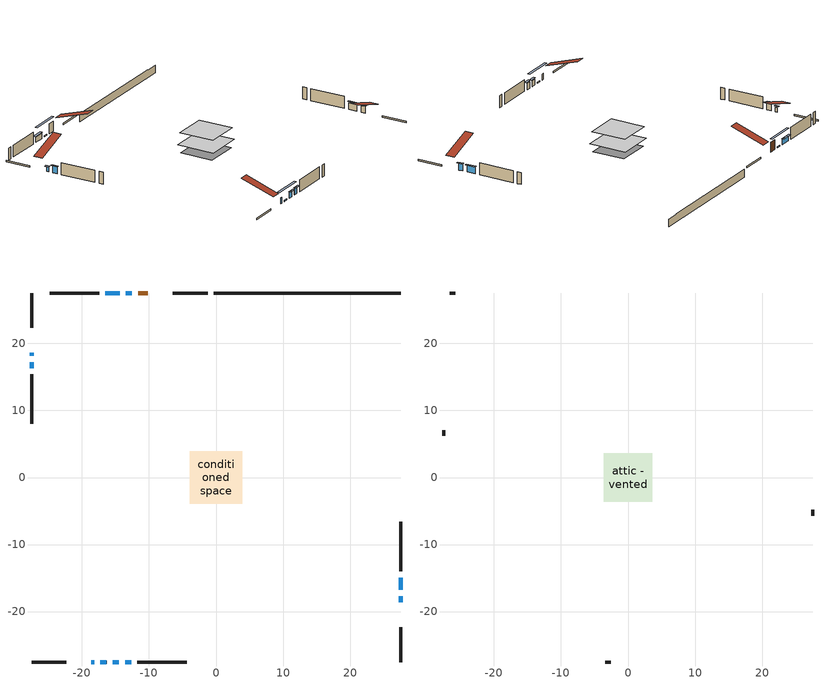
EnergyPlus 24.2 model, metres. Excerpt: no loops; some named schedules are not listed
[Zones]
conditioned space
 floor adiabatic (AdiabaticFloorConstruction): -3.91,-3.91 -3.91,3.91 3.91,3.91 3.91,-3.91 z0.31
 floor foundation (Slab1 construction): -3.57,-3.39 -3.57,3.39 3.57,3.39 3.57,-3.39 z-1.34
 floor foundation (Slab2 construction): -1.52,-1.52 -1.52,1.52 1.52,1.52 1.52,-1.52 z0
 wall outside (RimJoist1 construction): -1.24,27.52 -6.46,27.52 / -27.52,-27.52 -22.31,-27.52 / -27.52,27.52 -27.52,22.31 / 27.52,-27.52 27.52,-22.31 z0.31:0.61
 wall outside (AdiabaticWallConstruction 1): -10.17,27.52 -11.61,27.52 z0.31:2.34
 wall outside (AdiabaticWallConstruction): -18.6,-27.52 -18.18,-27.52 / -15.41,-27.52 -14.49,-27.52 z0.31:1.53; -12.53,27.52 -13.46,27.52 / -17.26,-27.52 -16.34,-27.52 z0.31:0.52; 27.52,-18.6 27.52,-17.68 / 27.52,-16.75 27.52,-14.92 / -13.57,-27.52 -12.65,-27.52 / -27.52,17.21 -27.52,16.29 z0.31:1.68; -14.38,27.52 -16.52,27.52 z0.31:1.38; -27.52,18.6 -27.52,18.14 z0.31:1.23
 wall outside (Wall1 construction): -17.45,27.52 -24.81,27.52 / -11.72,-27.52 -4.35,-27.52 / -27.52,15.37 -27.52,8 / 27.52,-13.99 27.52,-6.63 z0.31:2.75
 wall foundation (FoundationWall1 construction): -0.32,27.52,-1.34 -0.32,27.52,0.31 24.74,27.52,0.31 24.74,27.52,0.18 27.52,27.52,0.18 27.52,27.52,-1.34
 window (WindowConstruction 7): -18.6,-27.52 -18.19,-27.52 z0.31:1.53
 window (WindowConstruction 8): -12.54,27.52 -13.46,27.52 z0.31:0.51
 window (WindowConstruction 9): -17.26,-27.52 -16.34,-27.52 z0.31:0.51
 window (WindowConstruction): 27.52,-18.6 27.52,-17.68 z0.31:1.68
 window (WindowConstruction 1): 27.52,-16.75 27.52,-14.92 z0.31:1.68
 window (WindowConstruction 2): -14.38,27.52 -16.52,27.52 z0.31:1.38
 window (WindowConstruction 3): -15.41,-27.52 -14.49,-27.52 z0.31:1.53
 window (WindowConstruction 4): -13.57,-27.52 -12.65,-27.52 z0.31:1.68
 window (WindowConstruction 5): -27.52,18.6 -27.52,18.14 z0.31:1.22
 window (WindowConstruction 6): -27.52,17.21 -27.52,16.3 z0.31:1.68
 door (Door): -10.17,27.52 -11.61,27.52 z0.31:2.34
 ceiling adiabatic (AdiabaticFloorConstruction): 3.91,-3.91 3.91,3.91 -3.91,3.91 -3.91,-3.91 z0.31
attic - vented
 floor to conditioned space (Floor1 construction Reversed): -3.61,-3.61 -3.61,3.61 3.61,3.61 3.61,-3.61 z2.75
 wall outside (Wall2 construction): -25.74,27.52 -26.6,27.52 / -3.43,-27.52 -2.57,-27.52 / -27.52,7.07 -27.52,6.22 / 27.52,-5.7 27.52,-4.85 z0.31:2.75
 roof outside (Roof1 construction): -9.24,27.52,2.75 -9.24,20.5,5.09 -7.39,20.5,5.09 -7.39,27.52,2.75; -19.52,-27.52,2.75 -19.52,-20.5,5.09 -21.38,-20.5,5.09 -21.38,-27.52,2.75; -27.52,19.52,2.75 -20.5,19.52,5.09 -20.5,21.38,5.09 -27.52,21.38,2.75; 27.52,-19.52,2.75 20.5,-19.52,5.09 20.5,-21.38,5.09 27.52,-21.38,2.75
shading: -16.09,27.52 -9.9,27.52 -9.9,27.94 -16.09,27.94 z3.15; -13.7,-27.52 -19.9,-27.52 -19.9,-27.94 -13.7,-27.94 z3.15; 27.52,-17.48 27.52,-18.8 27.94,-18.8 27.94,-17.48 z1.88; 27.52,-14.72 27.52,-16.95 27.94,-16.95 27.94,-14.72 z1.88; -16.72,27.52 -14.18,27.52 -14.18,27.94 -16.72,27.94 z1.58; -14.29,-27.52 -15.61,-27.52 -15.61,-27.94 -14.29,-27.94 z1.73; -12.45,-27.52 -13.77,-27.52 -13.77,-27.94 -12.45,-27.94 z1.88; -27.52,17.94 -27.52,18.8 -27.94,18.8 -27.94,17.94 z1.43; -27.52,16.09 -27.52,17.41 -27.94,17.41 -27.94,16.09 z1.88
[Building]
Building 1: Terrain=Suburbs
[Site:Location]
Toronto City Centre_ON: Latitude {deg}=43.63; Longitude {deg}=-79.39; Time Zone {hr}=-5; Elevation {m}=77; Keep Site Location Information=Yes
[Site:GroundTemperature:Shallow]
5.01852, 3.26908, 3.12898, 3.95918, 7.29196, 10.6092, 13.4851, 15.3069, 15.4617, 13.9799, 11.1774, 7.9619
[Site:WaterMainsTemperature]
Calculation Method=Schedule; Temperature Schedule=mains temperature schedule
[Material] Roughness=Rough; Thermal Absorptance=0.9
Name | Thickness {m} | Conductivity {W/m-K} | Density {kg/m3} | Specific Heat {J/kg-K} | Solar Absorptance | Visible Absorptance
asphalt or fiberglass shingles | 0.00635 | 0.162714 | 1121.4 | 1465.45 | 0.4 | 0.4
ceiling stud and cavity | 0.1397 | 0.100047 | 65.682 | 1177.47 | 0.7 | 0.7
concrete 4.0 in. | 0.1016 | 1.803125 | 2242.8 | 837.4 | 0.7 | 0.7
concrete 8.0 in. | 0.2032 | 1.803125 | 2242.8 | 837.4 | 0.7 | 0.7
door material | 0.04445 | 0.053851 | 512.64 | 1214.23 | 0.7 | 0.7
exterior vertical ins | 0.0127767 | 0.029427 | 32.04 | 1214.23 | 0.7 | 0.7
floor covering | 0.0127 | 0.0433444 | 54.468 | 1339.84 | 0.6 | 0.6
floor rigid ins; wall rigid ins | 0.512978 | 0.029427 | 32.04 | 1214.23 | 0.7 | 0.7
floor stud and cavity | 0.1397 | 1.75129 | 37.0049 | 1207.88 | 0.7 | 0.7
furniture material conditioned space 1 | 0.1524 | 0.115458 | 640.8 | 1214.23 | 0.6 | 0.6
gypsum board | 0.0127 | 0.160291 | 801 | 837.4 | 0.6 | 0.6
gypsum board 1 | 0.0127 | 0.160291 | 801 | 837.4 | 0.7 | 0.7
osb sheathing 0.5 in. | 0.0127 | 0.115458 | 512.64 | 1214.23 | 0.7 | 0.7
osb sheathing 0.75 in. | 0.01905 | 0.115458 | 512.64 | 1214.23 | 0.7 | 0.7
rim joist stud and cavity | 0.0508 | 0.194335 | 50.32683 | 1063.81 | 0.6 | 0.6
wall stud and cavity | 0.1397 | 0.0917207 | 139.0536 | 1170.24 | 0.7 | 0.7
wall stud and cavity 1 | 0.0889 | 6.9971 | 50.32683 | 1063.81 | 0.6 | 0.6
wall stud and cavity 2 | 0.0889 | 0.380278 | 52.3479 | 1209.89 | 0.7 | 0.7
wall stud and cavity 3 | 0.0889 | 0.391764 | 83.0341 | 1211.67 | 0.7 | 0.7
wood siding | 0.0254 | 0.102417 | 544.68 | 1172.36 | 0.4 | 0.4
wood siding 1 | 0.00254 | 0.102417 | 544.68 | 1172.36 | 0.4 | 0.4
wood siding 2; wood siding 3; wood siding 4 | 0.0254 | 0.102417 | 544.68 | 1172.36 | 0.7 | 0.7
[WindowMaterial:SimpleGlazingSystem]
Name | U-Factor {W/m2-K} | Solar Heat Gain Coefficient
WindowMaterial | 2.93155 | 0.66
WindowMaterial 1 | 2.898619 | 0.69
WindowMaterial 2 | 2.9077 | 0.68
WindowMaterial 3 | 2.93609 | 0.65
WindowMaterial 4 | 3.00764 | 0.58
WindowMaterial 5 | 3.026374 | 0.54
WindowMaterial 6 | 4.13529 | 0.44
[Construction]
AdiabaticFloorConstruction: floor stud and cavity, floor rigid ins, osb sheathing 0.75 in., floor covering
AdiabaticWallConstruction: wood siding 3, wall rigid ins, wall stud and cavity 2, gypsum board
AdiabaticWallConstruction 1: wood siding 4, wall rigid ins, wall stud and cavity 2, gypsum board
Door: door material
Floor1 construction Reversed: gypsum board, ceiling stud and cavity
FoundationWall1 construction: concrete 8.0 in., gypsum board 1
furniture construction conditioned space 1: furniture material conditioned space 1
PartitionWallConstruction: gypsum board, wall stud and cavity 3, gypsum board
RimJoist1 construction: wood siding 2, rim joist stud and cavity
Roof1 construction: asphalt or fiberglass shingles
Slab1 construction; Slab2 construction: concrete 4.0 in.
Wall1 construction: wood siding, osb sheathing 0.5 in., wall stud and cavity, gypsum board
Wall2 construction: wood siding 1, wall stud and cavity 1
WindowConstruction; WindowConstruction 4; WindowConstruction 6: WindowMaterial
WindowConstruction 1: WindowMaterial 1
WindowConstruction 2: WindowMaterial 2
WindowConstruction 3: WindowMaterial 3
WindowConstruction 5: WindowMaterial 4
WindowConstruction 7: WindowMaterial 5
WindowConstruction 8; WindowConstruction 9: WindowMaterial 6
[Zone] Multiplier=1; Part of Total Floor Area=Yes
Name | Volume {m3}
attic - vented | 19.7744
conditioned space | 240.3
[Space]
Name | Zone | Volume {m3}
attic - vented 1 | attic - vented | 19.7744
conditioned space 1 | conditioned space | 240.3
[ZoneInfiltration:EffectiveLeakageArea]
infil attic - vented 1: Zone or Space=attic - vented 1; Schedule=Always On Discrete; Effective Air Leakage Area {cm2}=2190.32; Stack Coefficient=0.000332397; Wind Coefficient=1.23182e-05
[ZoneMixing]
whole house fan mix: Zone or Space=attic - vented; Schedule=Always On Continuous; Design Flow Rate Calculation Method=Flow/Zone; Design Flow Rate {m3/s}=0; Source Zone or Space=conditioned space
[SurfaceProperty:ExposedFoundationPerimeter] Exposed Perimeter Calculation Method=TotalExposedPerimeter
Name | Total Exposed Perimeter {m}
Slab1 | 27.84
Slab2 | 9.144
[InternalMass] Zone or ZoneList=conditioned space; Space or SpaceList=conditioned space 1
Name | Construction | Surface Area {m2}
furniture mass conditioned space 1 | furniture construction conditioned space 1 | 47.6001
partition wall mass | PartitionWallConstruction | 119
[Lights]
interior lighting: Zone or ZoneList or Space or SpaceList=conditioned space 1; Schedule=interior lighting schedule; Design Level Calculation Method=LightingLevel; Lighting Level {W}=343.2; Return Air Fraction=0; Fraction Radiant=0.6; Fraction Visible=0.2; Fraction Replaceable=1
[People]
occupants: Zone or ZoneList or Space or SpaceList=conditioned space 1; Number of People Schedule=occupants schedule; Number of People Calculation Method=People; Number of People=3; Fraction Radiant=0.314171; Sensible Heat Fraction=0.56303; Activity Level Schedule=occupants activity schedule; Carbon Dioxide Generation Rate {m3/s-W}=0; Enable ASHRAE 55 Comfort Warnings=No; Mean Radiant Temperature Calculation Type=EnclosureAveraged
[ElectricEquipment] Zone or ZoneList or Space or SpaceList=conditioned space 1; Design Level Calculation Method=EquipmentLevel
Name | Schedule | Design Level {W} | Fraction Latent | Fraction Radiant | Fraction Lost
clothes dryer | clothes dryer schedule | 140.772 | 0.015 | 0.081 | 0.85
clothes washer | clothes washer schedule | 32.1985 | 0.03 | 0.162 | 0.7
cooking range | cooking range schedule | 215.147 | 0.08 | 0.432 | 0.2
dishwasher | dishwasher schedule | 66.8632 | 0.3 | 0.18 | 0.4
fridge | fridge schedule | 72.9452 | 0 | 0.6 | 0
mech vent bath fan 0 | mech vent bath fan 0 schedule | 50.2 | 0 | 0 | 1
mech vent house fan | mech vent house fan schedule | 0 | 0 | 0 | 1
mech vent house fan cfis | mech vent house fan cfis schedule | 0 | 0 | 0 | 0
mech vent range fan 0 | mech vent range fan 0 schedule | 57 | 0 | 0 | 1
misc plug loads | misc plug loads schedule | 494.7 | 0.045 | 0.513 | 0.1
whole house fan | Always On Discrete | 0 | 0 | 0 | 1
[OtherEquipment] Zone or ZoneList or Space or SpaceList=conditioned space 1; Design Level Calculation Method=EquipmentLevel
Name | Fuel Type | Schedule | Design Level {W} | Fraction Latent | Fraction Radiant | Fraction Lost
clothes dryer 1 | Electricity | clothes dryer schedule | 0 | 0.015 | 0.081 | 0.85
cooking range 1 | Electricity | cooking range schedule | 0 | 0.08 | 0.432 | 0.2
general water use latent | None | general water use schedule | 62.594 | 1 | 0 | 0
general water use sensible | None | general water use schedule | -61.6891 | 0 | 0.6 | 0
mech vent house fan latent load | None | Always On Discrete | 0 | 1 | 0 | 0
mech vent house fan sensible load | None | Always On Discrete | 0 | 0 | 0 | 0
water heater energy adjustment1 | Electricity | Always On Discrete | 0.01 | 0 | 0 | 1
[ZoneInfiltration:DesignFlowRate] Zone or ZoneList or Space or SpaceList=conditioned space 1; Schedule=Always On Discrete; Design Flow Rate Calculation Method=Flow/Zone; Design Flow Rate {m3/s}=0
infil flow; natural vent flow; whole house fan flow
[AvailabilityManager:Scheduled]
central ac and furnace airloop Availability Manager: Schedule=Always On Discrete
[Foundation:Kiva] Initial Indoor Air Temperature {C}=18; Wall Depth Below Slab {m}=0.2032
Name | Wall Height Above Grade {m} | Custom Block Material Name 1 | Custom Block Depth 1 {m} | Custom Block X Position 1 {m} | Custom Block Z Position 1 {m}
Foundation Kiva 1 | 0.310012 | exterior vertical ins | 1.65 | 0.2159 | 0
Foundation Kiva 2 | 0.1016
[Foundation:Kiva:Settings]
Soil Conductivity {W/m-K}=0.849921; Soil Density {kg/m3}=1842.3; Soil Specific Heat {J/kg-K}=418.7; Ground Solar Absorptivity=0.9; Ground Thermal Absorptivity=0.9; Ground Surface Roughness {m}=0.03; Far-Field Width {m}=40; Deep-Ground Boundary Condition=ZeroFlux; Deep-Ground Depth {m}=40; Minimum Cell Dimension {m}=0.2; Maximum Cell Growth Coefficient=3; Simulation Timestep=Timestep
[Exterior:Lights]
exterior lighting: Schedule=exterior lighting schedule; Design Level {W}=75.6
[EnergyManagementSystem:GlobalVariable]
central_ac_and_furnace_airloop_Fan_RTF
infil_program_Qfan
infil_program_Qinf
natural_vent_program_Qnv
natural_vent_program_Qwhf
[EnergyManagementSystem:Sensor]
Name | Output:Variable or Output:Meter Index Key | Output:Variable or Output:Meter
airflow_gain | infil flow | Infiltration Sensible Heat Gain Energy
airflow_gain_1 | natural vent flow | Infiltration Sensible Heat Gain Energy
airflow_gain_2 | whole house fan flow | Infiltration Sensible Heat Gain Energy
airflow_loss | infil flow | Infiltration Sensible Heat Loss Energy
airflow_loss_1 | natural vent flow | Infiltration Sensible Heat Loss Energy
airflow_loss_2 | whole house fan flow | Infiltration Sensible Heat Loss Energy
clg_load_cond |  | Cooling:EnergyTransfer:Zone:CONDITIONED SPACE
clg_sp_s; clg_sp_s_1 | cooling setpoint | Schedule Value
clothes_dryer_exhaust_0_sch_s | clothes dryer exhaust 0 schedule | Schedule Value
cool_season | cooling season schedule | Schedule Value
htg_load_cond |  | Heating:EnergyTransfer:Zone:CONDITIONED SPACE
htg_sp_s; htg_sp_s_1 | heating setpoint | Schedule Value
ig_ee_conv | clothes dryer | Electric Equipment Convective Heating Energy
ig_ee_conv_2 | cooking range | Electric Equipment Convective Heating Energy
ig_ee_conv_4 | fridge | Electric Equipment Convective Heating Energy
ig_ee_conv_5 | misc plug loads | Electric Equipment Convective Heating Energy
ig_ee_conv_6 | whole house fan | Electric Equipment Convective Heating Energy
ig_ee_rad | clothes dryer | Electric Equipment Radiant Heating Energy
ig_ee_rad_2 | cooking range | Electric Equipment Radiant Heating Energy
ig_ee_rad_4 | fridge | Electric Equipment Radiant Heating Energy
ig_ee_rad_5 | misc plug loads | Electric Equipment Radiant Heating Energy
ig_ee_rad_6 | whole house fan | Electric Equipment Radiant Heating Energy
ig_lgt_conv | interior lighting | Lights Convective Heating Energy
ig_lgt_rad | interior lighting | Lights Radiant Heating Energy
ig_lgt_vis | interior lighting | Lights Visible Radiation Heating Energy
ig_oe_conv | clothes dryer 1 | Other Equipment Convective Heating Energy
ig_oe_conv_1 | cooking range 1 | Other Equipment Convective Heating Energy
ig_oe_conv_2 | general water use latent | Other Equipment Convective Heating Energy
ig_oe_conv_3 | general water use sensible | Other Equipment Convective Heating Energy
ig_oe_conv_4 | water heater energy adjustment1 | Other Equipment Convective Heating Energy
ig_oe_rad | clothes dryer 1 | Other Equipment Radiant Heating Energy
ig_oe_rad_1 | cooking range 1 | Other Equipment Radiant Heating Energy
ig_oe_rad_2 | general water use latent | Other Equipment Radiant Heating Energy
ig_oe_rad_3 | general water use sensible | Other Equipment Radiant Heating Energy
ig_oe_rad_4 | water heater energy adjustment1 | Other Equipment Radiant Heating Energy
ig_ppl_conv | occupants | People Convective Heating Energy
ig_ppl_rad | occupants | People Radiant Heating Energy
im_conv | furniture mass conditioned space 1 | Surface Inside Face Convection Heat Gain Energy
im_conv_1 | partition wall mass | Surface Inside Face Convection Heat Gain Energy
im_ig | furniture mass conditioned space 1 | Surface Inside Face Internal Gains Radiation Heat Gain Energy
im_ig_1 | partition wall mass | Surface Inside Face Internal Gains Radiation Heat Gain Energy
im_lgt | furniture mass conditioned space 1 | Surface Inside Face Lights Radiation Heat Gain Energy
im_lgt_1 | partition wall mass | Surface Inside Face Lights Radiation Heat Gain Energy
im_sol | furniture mass conditioned space 1 | Surface Inside Face Solar Radiation Heat Gain Energy
im_sol_1 | partition wall mass | Surface Inside Face Solar Radiation Heat Gain Energy
im_surf | furniture mass conditioned space 1 | Surface Inside Face Net Surface Thermal Radiation Heat Gain Energy
im_surf_1 | partition wall mass | Surface Inside Face Net Surface Thermal Radiation Heat Gain Energy
mech_vent_bath_fan_0_sch_s | mech vent bath fan 0 schedule | Schedule Value
mech_vent_range_fan_0_sch_s | mech vent range fan 0 schedule | Schedule Value
mv_conv | mech vent bath fan 0 | Electric Equipment Convective Heating Energy
mv_conv_1 | mech vent house fan | Electric Equipment Convective Heating Energy
mv_conv_2 | mech vent house fan cfis | Electric Equipment Convective Heating Energy
mv_conv_3 | mech vent range fan 0 | Electric Equipment Convective Heating Energy
mv_conv_4 | mech vent house fan latent load | Other Equipment Convective Heating Energy
mv_conv_5 | mech vent house fan sensible load | Other Equipment Convective Heating Energy
mv_rad | mech vent bath fan 0 | Electric Equipment Radiant Heating Energy
mv_rad_1 | mech vent house fan | Electric Equipment Radiant Heating Energy
mv_rad_2 | mech vent house fan cfis | Electric Equipment Radiant Heating Energy
mv_rad_3 | mech vent range fan 0 | Electric Equipment Radiant Heating Energy
mv_rad_4 | mech vent house fan latent load | Other Equipment Radiant Heating Energy
mv_rad_5 | mech vent house fan sensible load | Other Equipment Radiant Heating Energy
natural_vent_s | natural vent schedule | Schedule Value
out_pb_s |  | Site Outdoor Air Barometric Pressure
out_wt_s |  | Site Outdoor Air Humidity Ratio
site_vw_s |  | Site Wind Speed
ss_back_out | Window1 | Surface Window Shortwave from Zone Back Out Window Heat Transfer Rate
ss_back_out_1 | Window10 | Surface Window Shortwave from Zone Back Out Window Heat Transfer Rate
ss_back_out_2 | Window12 | Surface Window Shortwave from Zone Back Out Window Heat Transfer Rate
ss_back_out_3 | Window3 | Surface Window Shortwave from Zone Back Out Window Heat Transfer Rate
ss_back_out_4 | Window4 | Surface Window Shortwave from Zone Back Out Window Heat Transfer Rate
ss_back_out_5 | Window5 | Surface Window Shortwave from Zone Back Out Window Heat Transfer Rate
ss_back_out_6 | Window6 | Surface Window Shortwave from Zone Back Out Window Heat Transfer Rate
ss_back_out_7 | Window7 | Surface Window Shortwave from Zone Back Out Window Heat Transfer Rate
ss_back_out_8 | Window8 | Surface Window Shortwave from Zone Back Out Window Heat Transfer Rate
ss_back_out_9 | Window9 | Surface Window Shortwave from Zone Back Out Window Heat Transfer Rate
ss_conv | Door1 | Surface Inside Face Convection Heat Gain Energy
ss_conv_1 | Window1 | Surface Inside Face Convection Heat Gain Energy
ss_conv_10 | Window9 | Surface Inside Face Convection Heat Gain Energy
ss_conv_2 | Window10 | Surface Inside Face Convection Heat Gain Energy
ss_conv_3 | Window12 | Surface Inside Face Convection Heat Gain Energy
ss_conv_4 | Window3 | Surface Inside Face Convection Heat Gain Energy
ss_conv_5 | Window4 | Surface Inside Face Convection Heat Gain Energy
ss_conv_6 | Window5 | Surface Inside Face Convection Heat Gain Energy
ss_conv_7 | Window6 | Surface Inside Face Convection Heat Gain Energy
ss_conv_8 | Window7 | Surface Inside Face Convection Heat Gain Energy
ss_conv_9 | Window8 | Surface Inside Face Convection Heat Gain Energy
ss_ig | Door1 | Surface Inside Face Internal Gains Radiation Heat Gain Energy
ss_ig_1 | Window1 | Surface Inside Face Internal Gains Radiation Heat Gain Energy
ss_ig_10 | Window9 | Surface Inside Face Internal Gains Radiation Heat Gain Energy
ss_ig_2 | Window10 | Surface Inside Face Internal Gains Radiation Heat Gain Energy
ss_ig_3 | Window12 | Surface Inside Face Internal Gains Radiation Heat Gain Energy
ss_ig_4 | Window3 | Surface Inside Face Internal Gains Radiation Heat Gain Energy
ss_ig_5 | Window4 | Surface Inside Face Internal Gains Radiation Heat Gain Energy
ss_ig_6 | Window5 | Surface Inside Face Internal Gains Radiation Heat Gain Energy
ss_ig_7 | Window6 | Surface Inside Face Internal Gains Radiation Heat Gain Energy
ss_ig_8 | Window7 | Surface Inside Face Internal Gains Radiation Heat Gain Energy
ss_ig_9 | Window8 | Surface Inside Face Internal Gains Radiation Heat Gain Energy
ss_lgt | Door1 | Surface Inside Face Lights Radiation Heat Gain Energy
ss_sol | Door1 | Surface Inside Face Solar Radiation Heat Gain Energy
ss_surf | Door1 | Surface Inside Face Net Surface Thermal Radiation Heat Gain Energy
ss_surf_1 | Window1 | Surface Inside Face Net Surface Thermal Radiation Heat Gain Energy
ss_surf_10 | Window9 | Surface Inside Face Net Surface Thermal Radiation Heat Gain Energy
ss_surf_2 | Window10 | Surface Inside Face Net Surface Thermal Radiation Heat Gain Energy
ss_surf_3 | Window12 | Surface Inside Face Net Surface Thermal Radiation Heat Gain Energy
ss_surf_4 | Window3 | Surface Inside Face Net Surface Thermal Radiation Heat Gain Energy
ss_surf_5 | Window4 | Surface Inside Face Net Surface Thermal Radiation Heat Gain Energy
ss_surf_6 | Window5 | Surface Inside Face Net Surface Thermal Radiation Heat Gain Energy
ss_surf_7 | Window6 | Surface Inside Face Net Surface Thermal Radiation Heat Gain Energy
ss_surf_8 | Window7 | Surface Inside Face Net Surface Thermal Radiation Heat Gain Energy
ss_surf_9 | Window8 | Surface Inside Face Net Surface Thermal Radiation Heat Gain Energy
ss_trans_in | Window1 | Surface Window Transmitted Solar Radiation Rate
ss_trans_in_1 | Window10 | Surface Window Transmitted Solar Radiation Rate
ss_trans_in_2 | Window12 | Surface Window Transmitted Solar Radiation Rate
ss_trans_in_3 | Window3 | Surface Window Transmitted Solar Radiation Rate
ss_trans_in_4 | Window4 | Surface Window Transmitted Solar Radiation Rate
ss_trans_in_5 | Window5 | Surface Window Transmitted Solar Radiation Rate
ss_trans_in_6 | Window6 | Surface Window Transmitted Solar Radiation Rate
ss_trans_in_7 | Window7 | Surface Window Transmitted Solar Radiation Rate
ss_trans_in_8 | Window8 | Surface Window Transmitted Solar Radiation Rate
ss_trans_in_9 | Window9 | Surface Window Transmitted Solar Radiation Rate
ss_trans_out | Window1 | Surface Inside Face Initial Transmitted Diffuse Transmitted Out Window Solar Radiation Rate
ss_trans_out_1 | Window10 | Surface Inside Face Initial Transmitted Diffuse Transmitted Out Window Solar Radiation Rate
ss_trans_out_2 | Window12 | Surface Inside Face Initial Transmitted Diffuse Transmitted Out Window Solar Radiation Rate
ss_trans_out_3 | Window3 | Surface Inside Face Initial Transmitted Diffuse Transmitted Out Window Solar Radiation Rate
ss_trans_out_4 | Window4 | Surface Inside Face Initial Transmitted Diffuse Transmitted Out Window Solar Radiation Rate
ss_trans_out_5 | Window5 | Surface Inside Face Initial Transmitted Diffuse Transmitted Out Window Solar Radiation Rate
ss_trans_out_6 | Window6 | Surface Inside Face Initial Transmitted Diffuse Transmitted Out Window Solar Radiation Rate
ss_trans_out_7 | Window7 | Surface Inside Face Initial Transmitted Diffuse Transmitted Out Window Solar Radiation Rate
ss_trans_out_8 | Window8 | Surface Inside Face Initial Transmitted Diffuse Transmitted Out Window Solar Radiation Rate
ss_trans_out_9 | Window9 | Surface Inside Face Initial Transmitted Diffuse Transmitted Out Window Solar Radiation Rate
s_conv | Floor1 | Surface Inside Face Convection Heat Gain Energy
s_conv_1 | FoundationWall1 | Surface Inside Face Convection Heat Gain Energy
s_conv_10 | Wall1:0 | Surface Inside Face Convection Heat Gain Energy
s_conv_11 | Wall1:180 | Surface Inside Face Convection Heat Gain Energy
s_conv_12 | Wall1:270 | Surface Inside Face Convection Heat Gain Energy
s_conv_13 | Wall1:90 | Surface Inside Face Convection Heat Gain Energy
s_conv_2 | inferred conditioned ceiling | Surface Inside Face Convection Heat Gain Energy
s_conv_3 | inferred conditioned floor | Surface Inside Face Convection Heat Gain Energy
s_conv_4 | RimJoist1:0 | Surface Inside Face Convection Heat Gain Energy
s_conv_5 | RimJoist1:180 | Surface Inside Face Convection Heat Gain Energy
s_conv_6 | RimJoist1:270 | Surface Inside Face Convection Heat Gain Energy
s_conv_7 | RimJoist1:90 | Surface Inside Face Convection Heat Gain Energy
s_conv_8 | Slab1 | Surface Inside Face Convection Heat Gain Energy
s_conv_9 | Slab2 | Surface Inside Face Convection Heat Gain Energy
s_ig | Floor1 | Surface Inside Face Internal Gains Radiation Heat Gain Energy
s_ig_1 | FoundationWall1 | Surface Inside Face Internal Gains Radiation Heat Gain Energy
s_ig_10 | Wall1:0 | Surface Inside Face Internal Gains Radiation Heat Gain Energy
s_ig_11 | Wall1:180 | Surface Inside Face Internal Gains Radiation Heat Gain Energy
s_ig_12 | Wall1:270 | Surface Inside Face Internal Gains Radiation Heat Gain Energy
s_ig_13 | Wall1:90 | Surface Inside Face Internal Gains Radiation Heat Gain Energy
s_ig_2 | inferred conditioned ceiling | Surface Inside Face Internal Gains Radiation Heat Gain Energy
s_ig_3 | inferred conditioned floor | Surface Inside Face Internal Gains Radiation Heat Gain Energy
s_ig_4 | RimJoist1:0 | Surface Inside Face Internal Gains Radiation Heat Gain Energy
s_ig_5 | RimJoist1:180 | Surface Inside Face Internal Gains Radiation Heat Gain Energy
s_ig_6 | RimJoist1:270 | Surface Inside Face Internal Gains Radiation Heat Gain Energy
s_ig_7 | RimJoist1:90 | Surface Inside Face Internal Gains Radiation Heat Gain Energy
s_ig_8 | Slab1 | Surface Inside Face Internal Gains Radiation Heat Gain Energy
s_ig_9 | Slab2 | Surface Inside Face Internal Gains Radiation Heat Gain Energy
s_lgt | Floor1 | Surface Inside Face Lights Radiation Heat Gain Energy
s_lgt_1 | FoundationWall1 | Surface Inside Face Lights Radiation Heat Gain Energy
s_lgt_10 | Wall1:0 | Surface Inside Face Lights Radiation Heat Gain Energy
s_lgt_11 | Wall1:180 | Surface Inside Face Lights Radiation Heat Gain Energy
